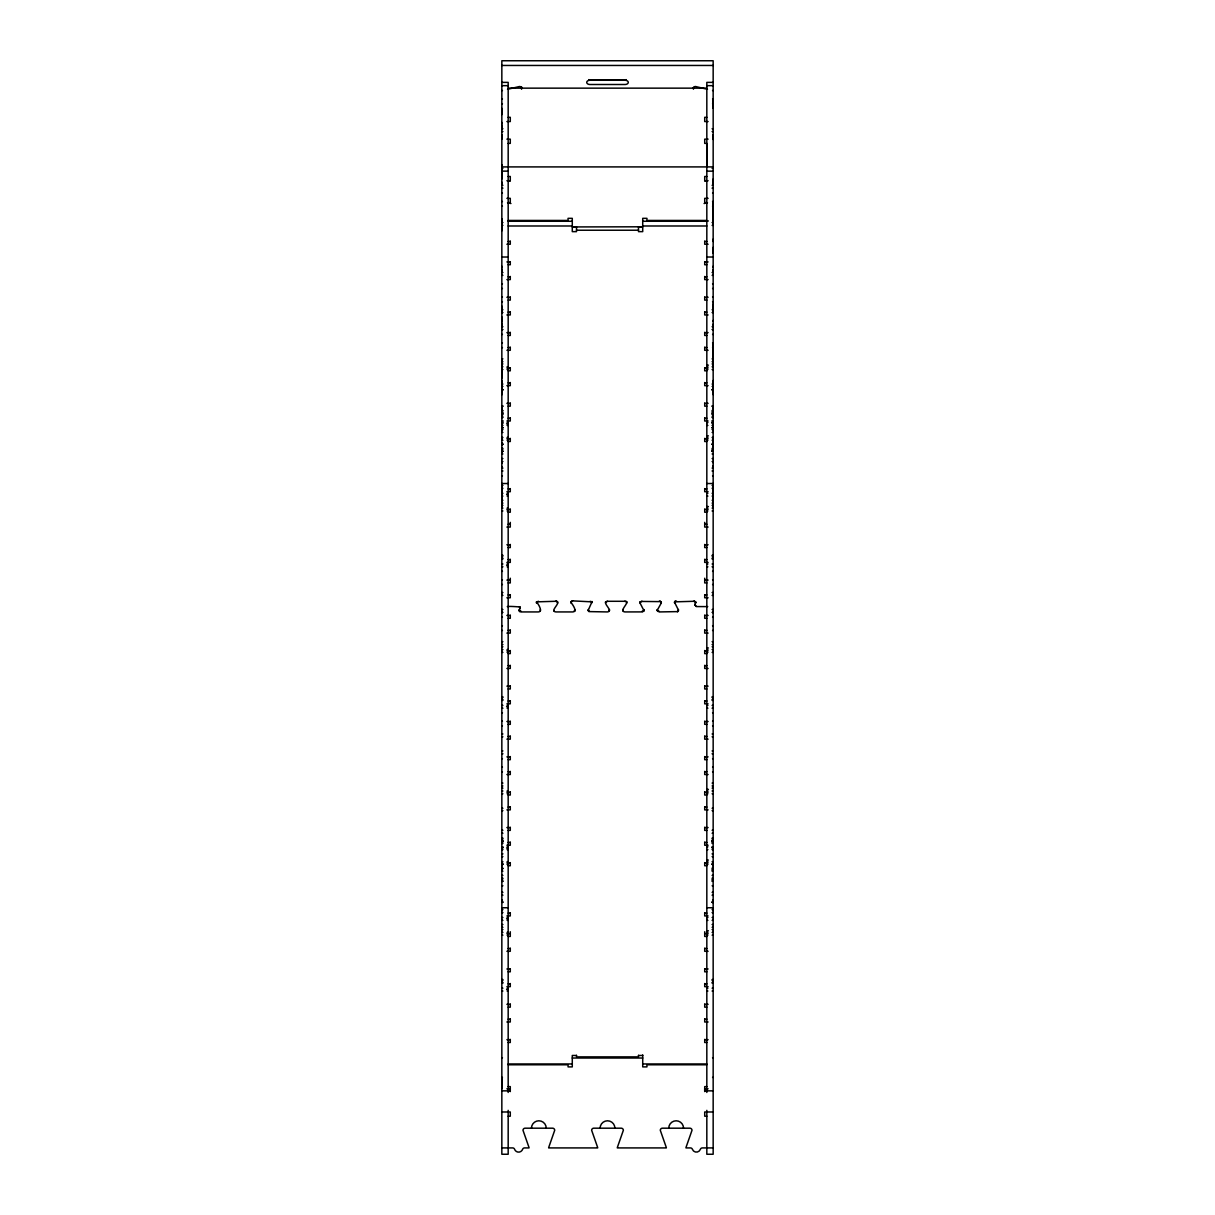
<?xml version="1.0" encoding="UTF-8"?>
<svg xmlns="http://www.w3.org/2000/svg" width="1215" height="1215" viewBox="0 0 1215 1215"><rect width="100%" height="100%" fill="white"/><g stroke="black" fill="none" stroke-linecap="round" stroke-linejoin="round"><path stroke-width="1.5" d="M501.841 390.243L501.841 388.77M501.841 387.889L501.841 380.356M501.841 384.35L501.841 382.664M501.841 362.055L501.841 360.491L501.841 378.169M501.841 321.99L501.841 316.887M501.841 307.851L501.841 306.286L501.841 313.349M501.841 267.786L501.841 266.222M501.841 220.659L501.841 219.08L501.841 230.865M501.841 171.163L501.841 168.019M501.841 166.44L501.841 164.876L501.841 179.015M501.841 124.021L501.841 122.457M501.841 1088.777L501.841 1077.371A2.111 2.111 0 0 1 502.433 1077.447M501.841 506.609L501.841 484.299A2.111 1.412 0 0 1 502.433 484.36M501.841 466.545L501.841 468.109L502.889 468.109M501.841 463.401L501.841 461.837M501.841 447.697L501.841 453.97L502.889 453.97M501.841 409.197L501.841 407.632M501.841 139.148L501.841 134.744M501.841 114.59L501.841 108.317M706.826 166.911L706.826 143.385L704.715 143.385L704.715 139.148L708.087 139.148M713.159 466.545L713.159 465.603M713.159 394.662L713.159 389.362L712.37 389.362M713.159 388.77L713.159 383.469M713.159 382.877L713.159 382.087M713.159 325.134L713.159 324.192M713.159 310.994L713.159 308.656M713.159 303.947L713.159 307.456M713.159 270.93L713.159 269.745M713.159 247.951L713.159 253.252L713.159 247.359M713.159 241.466L713.159 239.112M713.159 222.618L713.159 223.788L713.159 201.477A2.111 1.428 0.1 0 0 712.552 201.523M713.159 183.723L713.159 179.015M713.159 506.609L713.159 484.299A2.111 1.412 0 0 0 712.567 484.36M713.159 440.696L713.159 448.867M713.159 134.744L713.159 139.436M713.159 108.317L713.159 98.977A2.111 1.412 0 0 0 712.567 99.038M501.841 394.829L501.841 386.416L502.889 386.416M501.841 392.521L501.841 390.835M694.737 604.781L696.332 606.574L707.722 606.604M644.041 609.854L642.416 611.904L624.844 611.935C617.903 611.039 631.618 601.319 624.677 601.288L607.591 601.288C600.666 602.169 614.334 611.054 607.409 611.935L588.971 611.601L588.303 610.127L592.085 601.547L592.237 602.458M520.278 608.183C520.749 606.012 517.408 612.785 521.296 611.935L538.382 611.935C544.624 611.601 534.342 598.19 536.529 603.096M570.989 602.458C569.577 600.802 578.947 611.601 572.888 611.935L555.817 611.935C548.891 611.054 562.56 602.169 555.635 601.288L536.863 601.85L538.549 601.288M674.507 602.2L678.471 610.127L677.818 611.601L659.365 611.935L657.254 610.446M592.267 602.2L592.176 602.519M520.278 607.606L520.157 608.518L520.142 606.923M609.49 610.188L609.11 610.781M695.724 603.096L695.785 601.865L694.843 604.706M674.69 602.139L674.933 601.258L674.538 602.458M574.923 610.127L574.832 610.507M609.444 610.127L609.444 609.535M574.923 609.535L574.832 611.084L573.844 611.206M657.345 610.127L661.218 603.096L660.55 601.622L641.156 601.44L640.077 603.096L643.874 610.507M519.276 610.127L519.352 611.084M588.394 610.507L588.303 610.127M657.421 610.507L657.254 609.854M572.584 600.726L571.369 601.85L572.113 600.848L591.857 601.85L590.156 601.288M605.89 601.85L607.591 601.288M641.93 611.358L643.631 611.373M640.411 601.85L642.097 601.288M589.381 611.206L588.394 611.084L588.303 609.535M695.846 605.86L694.722 604.447M556.121 600.726L557.336 601.85M694.19 600.726L695.648 602.139L693.704 601.288L674.933 601.85M519.154 606.771C522.921 607.363 510.042 605.936 507.278 606.604M521.296 611.358L520.339 611.206M624.677 601.288L626.606 601.547M657.664 611.373L659.365 611.358M502.63 841.919L501.841 843.453L502.889 843.453M501.841 841.919L502.63 841.494L501.841 840.461L502.889 840.461M502.889 881.407L501.841 881.407L502.63 881.088L501.841 878.415L502.889 878.202M502.889 410.412L501.841 410.412L502.63 411.931M502.889 868.224L501.841 868.224L502.63 868.543L501.841 871.216L502.889 871.216M502.63 451.069L501.841 451.342L502.889 451.342M712.37 840.75L713.159 840.461L712.111 840.461M502.63 389.726L501.841 390L502.889 390M502.63 427.68L501.841 427.953L502.889 427.953M712.37 444.265L713.159 444.007L712.111 444.007M501.841 847.554L502.889 847.812M713.159 902.198L712.37 902.077L713.159 901.819M502.889 389.833L501.841 389.833L502.63 389.301M502.889 427.786L501.841 427.786L502.63 427.255M502.63 847.417L501.841 847.66L502.889 847.66M713.159 864.017L712.111 863.865M712.37 902.198L713.159 901.97L712.111 901.819M501.841 389.726L502.63 389.514M501.841 427.68L502.63 427.467M507.536 89.302L519.443 86.523A2.111 1.412 0 0 1 521.554 87.936M704.062 203.528L707.464 202.738M502.889 444.007L501.841 444.69L502.889 444.158M501.841 65.458L713.159 65.458M501.841 82.377L508.174 82.377L508.174 1092.467M713.159 82.377L706.826 82.377L706.826 1092.467M501.841 85.657L508.174 85.657M706.826 85.657L713.159 85.657M508.174 88.148L706.826 88.148M508.174 117.308L510.285 117.308L510.285 121.546L506.898 121.546M706.826 117.308L704.715 117.308L704.715 121.546L708.087 121.546M502.889 128.729L501.841 128.729L501.841 125.585M712.111 128.729L713.159 128.729M501.841 131.569L502.889 131.569M712.111 131.569L713.159 131.569M506.898 139.148L510.285 139.148L510.285 143.385L508.174 143.385M501.841 166.911L713.159 166.911M501.841 168.323L502.889 168.323M712.111 168.323L713.159 168.323M501.841 171.133L508.174 171.133M706.826 171.133L713.159 171.163M508.174 176.494L510.285 176.494L510.285 180.716L506.898 180.716M706.826 176.494L704.715 176.494L704.715 180.716L708.087 180.716M508.174 180.898L510.285 180.898M704.715 180.898L706.826 180.898M502.889 185.303L501.841 185.303L501.841 182.159M712.111 185.303L713.159 185.303M501.841 188.128L502.889 188.128M712.111 188.128L713.159 188.128M506.898 198.334L510.285 198.334L510.285 202.556L508.174 202.556M708.087 198.334L704.715 198.334L704.715 202.556L706.826 202.556M508.174 220.447L568.058 220.447L568.058 218.335L572.28 218.335L572.28 231.64L576.502 231.64L576.502 226.932L572.28 226.932L642.72 226.795L638.498 226.932L638.498 231.64L642.72 231.64L642.72 218.335L646.942 218.335L646.942 220.447L706.826 220.447M706.826 220.963L708.406 220.963M508.174 221.267L572.28 221.267M642.72 221.267L706.826 221.267M501.841 222.542L502.889 222.542M712.111 222.542L713.159 222.542M502.889 225.367L501.841 225.367L501.841 222.224M712.111 225.367L713.159 225.367M508.174 225.99L572.28 225.99M642.72 225.99L706.826 225.99M576.502 230.227L638.498 230.227M508.174 241.421L510.285 241.421M704.715 241.421L706.826 241.421M506.898 244.245L510.285 244.245L510.285 241.102M708.087 244.245L704.715 244.245L704.715 241.102M501.841 257.018L508.174 257.018M706.826 257.018L713.159 257.018M506.898 261.924L510.285 261.924M704.715 261.924L708.087 261.924M508.174 264.748L510.285 264.748L510.285 261.62M706.826 264.748L704.715 264.748L704.715 261.62M502.889 272.494L501.841 272.494L501.841 269.366M712.111 272.494L713.159 272.494M501.841 275.334L502.889 275.334M712.111 275.334L713.159 275.334M508.174 276.777L510.285 276.777M704.715 276.777L706.826 276.777M506.898 279.602L510.285 279.602L510.285 276.458M708.087 279.602L704.715 279.602L704.715 276.458M506.898 297.28L510.285 297.28M704.715 297.28L708.087 297.28M508.174 300.105L510.285 300.105L510.285 296.961M706.826 300.105L704.715 300.105L704.715 296.961M501.841 309.734L502.889 309.734M712.111 309.734L713.159 309.734M508.174 312.134L510.285 312.134M704.715 312.134L706.826 312.134M502.889 312.559L501.841 312.559L501.841 309.43M712.111 312.559L713.159 312.559M506.898 314.958L510.285 314.958L510.285 311.815M708.087 314.958L704.715 314.958L704.715 311.815M502.889 326.714L501.841 326.714L501.841 323.57M712.111 326.714L713.159 326.714M501.841 329.538L502.889 329.538M712.111 329.538L713.159 329.538M506.898 332.637L510.285 332.637M704.715 332.637L708.087 332.637M508.174 335.462L510.285 335.462L510.285 332.318M706.826 335.462L704.715 335.462L704.715 332.318M508.174 347.475L510.285 347.475M704.715 347.475L706.826 347.475M506.898 350.3L510.285 350.3L510.285 347.171M708.087 350.3L704.715 350.3L704.715 347.171M501.841 358.865L502.889 358.865M712.111 358.865L713.159 358.865M501.841 361.706L502.889 361.706M712.111 361.706L713.159 361.706L713.159 360.491M501.841 363.938L502.889 363.938M712.111 363.938L713.159 363.938L713.159 365.199L713.159 342.888A2.111 1.397 -0.1 0 0 712.567 342.964M706.826 365.153L708.406 365.153M502.889 366.733L501.841 366.778L501.841 363.634M507.111 366.733L508.174 366.733M706.826 366.733L707.889 366.733M712.111 366.778L713.159 366.733M506.898 367.978L510.285 367.978M704.715 367.978L708.087 367.978M501.841 369.557L502.889 369.557M507.111 369.557L508.174 369.557M706.826 369.557L707.889 369.557M712.111 369.557L713.159 369.557M508.174 370.818L510.285 370.818L510.285 367.674M706.826 370.818L704.715 370.818L704.715 367.674M508.174 382.831L510.285 382.831M704.715 382.831L706.826 382.831M501.841 384.062L502.889 384.062M712.111 384.062L713.159 384.062M506.898 385.656L510.285 385.656L510.285 382.512M708.087 385.656L704.715 385.656L704.715 382.512M712.111 386.416L713.159 386.416M713.159 389.514L712.111 389.833M712.111 390L713.159 390L712.37 389.726M506.898 403.334L510.285 403.334M704.715 403.334L708.087 403.334M501.841 406.068L502.889 406.068M712.111 406.053L713.159 406.053M501.841 406.205L502.889 406.205M508.174 406.159L510.285 406.159L510.285 403.016M706.826 406.159L704.715 406.159L704.715 403.016M712.111 406.205L713.159 406.205M712.111 410.412L713.159 410.716M501.841 410.716L502.63 410.716M712.37 411.095L713.159 411.095M712.37 411.505L713.159 411.505M712.37 411.931L713.159 411.931M501.841 412.371L502.63 412.371M712.37 412.371L713.159 412.371M501.841 412.766L502.63 412.766M712.37 412.766L713.159 412.766M501.841 413.115L502.889 413.389M713.159 413.115L712.111 413.389M501.841 413.905L502.889 413.905M712.111 413.905L713.159 413.905M501.841 414.725L502.889 414.725M712.111 414.725L713.159 414.725M501.841 416.745L502.889 416.745M712.111 416.745L713.159 416.745M501.841 417.565L502.889 417.565M712.111 417.565L713.159 417.565M508.174 418.188L510.285 418.188M704.715 418.188L706.826 418.188M502.889 420.603L501.841 420.876M712.111 420.603L713.159 420.876M506.898 421.013L510.285 421.013L510.285 417.869M708.087 421.013L704.715 421.013L704.715 417.869M501.841 421.225L502.63 421.225M712.37 421.225L713.159 421.225M501.841 421.635L502.63 421.635M712.37 421.635L713.159 421.635M501.841 422.061L502.63 422.061L501.841 423.579L502.889 423.579M712.37 422.061L713.159 422.061M712.37 422.501L713.159 422.501M501.841 422.577L502.889 422.577M507.111 422.577L508.174 422.577M706.826 422.577L707.889 422.577M712.111 422.577L713.159 422.577M712.37 422.911L713.159 422.911M713.159 423.276L712.111 423.579M506.594 423.838L508.174 423.838M501.841 425.417L502.889 425.417M507.111 425.417L508.174 425.417M706.826 425.417L707.889 425.417M712.111 425.417L713.159 425.417M712.37 427.27L713.159 427.316M713.159 427.558L712.111 427.786M712.111 427.953L713.159 427.953L712.37 427.68M501.841 429.578L502.889 429.578M712.111 429.578L713.159 429.578M501.841 432.403L502.889 432.403M712.111 432.403L713.159 432.403M706.826 435.866L708.406 435.866M501.841 437.43L502.889 437.43M507.111 437.43L508.174 437.43M706.826 437.43L707.889 437.43M712.111 437.43L713.159 437.43M506.898 438.691L510.285 438.691M704.715 438.691L708.087 438.691M501.841 440.255L502.889 440.255M507.111 440.255L508.174 440.255M706.826 440.255L707.889 440.255M712.111 440.255L713.159 440.255M508.174 441.516L510.285 441.516L510.285 438.372M706.826 441.516L704.715 441.516L704.715 438.372M712.111 444.158L713.159 444.386M501.841 444.675L502.63 444.629M712.37 444.629L713.159 444.675M502.889 448.365L501.841 448.669M712.111 448.365L713.159 448.669M501.841 449.049L502.63 449.049M712.37 449.049L713.159 449.049M501.841 449.459L502.63 449.459M712.37 449.459L713.159 449.459M501.841 449.884L502.889 451.145M712.37 449.884L713.159 449.884M712.37 450.325L713.159 450.325M712.37 450.719L713.159 450.719M712.111 451.145L713.159 451.069M712.111 451.342L713.159 451.342L712.37 451.069M712.111 453.97L713.159 453.97M501.841 458.556L502.889 458.556M712.111 458.556L713.159 458.556M501.841 461.533L502.889 461.533M712.111 461.518L713.159 461.518M712.111 468.109L713.159 468.109M501.841 470.949L502.889 470.949M712.111 470.949L713.159 470.949M501.841 483.524L508.174 483.524M706.826 483.524L713.159 483.524M501.841 485.438L502.889 485.438M712.111 485.438L713.159 485.438M501.841 488.263L502.889 488.263M712.111 488.263L713.159 488.263M508.174 488.886L510.285 488.886M704.715 488.886L706.826 488.886M506.898 491.711L510.285 491.711L510.285 488.582M708.087 491.711L704.715 491.711L704.715 488.582M501.841 493.29L502.889 493.29M507.111 493.29L508.174 493.29M706.826 493.29L707.889 493.29M712.111 493.29L713.159 493.29M506.594 494.551L508.174 494.551M501.841 496.115L502.889 496.115M507.111 496.115L508.174 496.115M706.826 496.115L707.889 496.115M712.111 496.115L713.159 496.115M501.841 500.276L502.889 500.276M712.111 500.276L713.159 500.276M501.841 503.116L502.889 503.116M712.111 503.116L713.159 503.116M501.841 505.349L502.889 505.349M712.111 505.349L713.159 505.349M706.826 506.564L708.406 506.564M501.841 508.189L502.889 508.128M507.111 508.128L508.174 508.128M706.826 508.128L707.889 508.128M712.111 508.128L713.159 508.189M506.898 509.389L510.285 509.389M704.715 509.389L708.087 509.389M501.841 510.968L502.889 510.968M507.111 510.968L508.174 510.968M706.826 510.968L707.889 510.968M712.111 510.968L713.159 510.968M508.174 512.214L510.285 512.214L510.285 509.085M706.826 512.214L704.715 512.214L704.715 509.085M508.174 524.242L510.285 524.242M704.715 524.242L706.826 524.242M506.898 527.067L510.285 527.067L510.285 522.359M708.087 527.067L704.715 527.067L704.715 522.359M506.898 544.745L510.285 544.745M704.715 544.745L708.087 544.745M508.174 547.57L510.285 547.57L510.285 544.426M706.826 547.57L704.715 547.57L704.715 544.426M501.841 555.316L502.889 555.316M712.111 555.316L713.159 555.316M501.841 556.136L502.889 556.136M712.111 556.136L713.159 556.136M501.841 558.141L502.889 558.141M712.111 558.141L713.159 558.141M501.841 558.961L502.889 558.961M712.111 558.961L713.159 558.961M508.174 559.599L510.285 559.599M704.715 559.599L706.826 559.599M506.898 562.423L510.285 562.423L510.285 559.28M708.087 562.423L704.715 562.423L704.715 559.28M501.841 563.988L502.889 563.988M507.111 563.988L508.174 563.988M706.826 563.988L707.889 563.988M712.111 563.988L713.159 563.988M506.594 565.248L508.174 565.248M501.841 566.813L502.889 566.813M507.111 566.813L508.174 566.813M706.826 566.813L707.889 566.813M712.111 566.813L713.159 566.813M506.898 580.102L510.285 580.102M704.715 580.102L708.087 580.102M508.174 582.927L510.285 582.927L510.285 578.219M706.826 582.927L704.715 582.927L704.715 578.219M501.841 592.556L502.889 592.556M712.111 592.556L713.159 592.556M508.174 594.94L510.285 594.94M704.715 594.94L706.826 594.94M501.841 595.38L502.889 595.38M712.111 595.38L713.159 595.38M506.898 597.78L510.285 597.78L510.285 594.636M708.087 597.78L704.715 597.78L704.715 594.636M501.841 609.52L502.889 609.52M712.111 609.52L713.159 609.52M501.841 612.36L502.889 612.36M712.111 612.36L713.159 612.36M506.898 615.443L510.285 615.443M704.715 615.443L708.087 615.443M508.174 618.283L510.285 618.283L510.285 615.139M706.826 618.283L704.715 618.283L704.715 615.139M508.174 630.296L510.285 630.296M704.715 630.296L706.826 630.296M506.898 633.121L510.285 633.121L510.285 629.978M708.087 633.121L704.715 633.121L704.715 629.978M501.841 641.687L502.889 641.687M712.111 641.687L713.159 641.687M501.841 644.527L502.889 644.527M712.111 644.527L713.159 644.527M501.841 646.76L502.889 646.76M712.111 646.76L713.159 646.76M706.826 647.975L708.406 647.975M501.841 649.539L502.889 649.585M507.111 649.539L508.174 649.539M706.826 649.539L707.889 649.539M712.111 649.539L713.159 649.585M506.898 650.8L510.285 650.8M704.715 650.8L708.087 650.8M501.841 652.379L502.889 652.379M507.111 652.379L508.174 652.379M706.826 652.379L707.889 652.379M712.111 652.379L713.159 652.379M508.174 653.624L510.285 653.624L510.285 650.496M706.826 653.624L704.715 653.624L704.715 650.496M508.174 665.653L510.285 665.653M704.715 665.653L706.826 665.653M506.898 668.478L510.285 668.478L510.285 665.334M708.087 668.478L704.715 668.478L704.715 665.334M506.898 686.156L510.285 686.156M704.715 686.156L708.087 686.156M508.174 688.981L510.285 688.981L510.285 685.837M706.826 688.981L704.715 688.981L704.715 685.837M501.841 696.727L502.889 696.727M712.111 696.727L713.159 696.727M501.841 697.547L502.889 697.547M712.111 697.547L713.159 697.547M501.841 699.551L502.889 699.551M712.111 699.551L713.159 699.551M501.841 700.372L502.889 700.372M712.111 700.372L713.159 700.372M508.174 701.009L510.285 701.009M704.715 701.009L706.826 701.009M506.898 703.834L510.285 703.834L510.285 700.691M708.087 703.834L704.715 703.834L704.715 700.691M501.841 705.399L502.889 705.399M507.111 705.399L508.174 705.399M706.826 705.399L707.889 705.399M712.111 705.399L713.159 705.399M506.594 706.659L508.174 706.659M501.841 708.224L502.889 708.224M507.111 708.224L508.174 708.224M706.826 708.224L707.889 708.224M712.111 708.224L713.159 708.224M506.898 721.513L510.285 721.513M704.715 721.513L708.087 721.513M508.174 724.337L510.285 724.337L510.285 721.194M706.826 724.337L704.715 724.337L704.715 721.194M501.841 733.966L502.889 733.966M712.111 733.966L713.159 733.966M508.174 736.351L510.285 736.351M704.715 736.351L706.826 736.351M501.841 736.791L502.889 736.791M712.111 736.791L713.159 736.791M506.898 739.176L510.285 739.176L510.285 736.047M708.087 739.176L704.715 739.176L704.715 736.047M501.841 750.931L502.889 750.931M712.111 750.931L713.159 750.931M501.841 753.756L502.889 753.756M712.111 753.756L713.159 753.756M506.898 756.854L510.285 756.854M704.715 756.854L708.087 756.854M508.174 759.694L510.285 759.694L510.285 756.55M706.826 759.694L704.715 759.694L704.715 756.55M508.174 771.707L510.285 771.707M704.715 771.707L706.826 771.707M506.898 774.532L510.285 774.532L510.285 771.388M708.087 774.532L704.715 774.532L704.715 771.388M501.841 783.098L502.889 783.098M712.111 783.098L713.159 783.098M501.841 785.923L502.889 785.923M712.111 785.923L713.159 785.923M501.841 788.171L502.889 788.171M712.111 788.171L713.159 788.171M706.826 789.385L708.406 789.385M501.841 790.95L502.889 790.995M507.111 790.95L508.174 790.95M706.826 790.95L707.889 790.95M712.111 790.995L713.159 790.95M506.898 792.21L510.285 792.21M704.715 792.21L708.087 792.21M501.841 793.775L502.889 793.775M507.111 793.775L508.174 793.775M706.826 793.775L707.889 793.775M712.111 793.775L713.159 793.775M508.174 795.035L510.285 795.035L510.285 791.891M706.826 795.035L704.715 795.035L704.715 791.891M508.174 807.064L510.285 807.064M704.715 807.064L706.826 807.064M501.841 808.294L502.889 808.294M712.111 808.294L713.159 808.294M506.898 809.889L510.285 809.889L510.285 806.745M708.087 809.889L704.715 809.889L704.715 806.745M501.841 810.648L502.889 810.648M712.111 810.648L713.159 810.648M506.898 827.567L510.285 827.567M704.715 827.567L708.087 827.567M501.841 830.27L502.889 830.27M712.111 830.285L713.159 830.285M508.174 830.392L510.285 830.392L510.285 827.248M706.826 830.392L704.715 830.392L704.715 827.248M501.841 833.262L502.889 833.262M712.111 833.262L713.159 833.262M501.841 838.137L502.889 838.137M712.111 838.137L713.159 838.137M501.841 838.957L502.889 838.957M712.111 838.957L713.159 838.957M501.841 840.75L502.889 840.962M712.111 840.962L713.159 840.75M712.37 841.099L713.159 841.099M712.37 841.494L713.159 841.494M501.841 841.782L502.889 841.782M712.111 841.782L713.159 841.919M508.174 842.405L510.285 842.405M704.715 842.405L706.826 842.405M712.37 842.36L713.159 842.36M712.37 842.77L713.159 842.77M713.159 843.134L712.111 843.453M506.898 845.245L510.285 845.245L510.285 842.101M708.087 845.245L704.715 845.245L704.715 842.101M501.841 846.809L502.889 846.809M507.111 846.809L508.174 846.809M706.826 846.809L707.889 846.809M712.111 846.809L713.159 846.809M501.841 847.113L502.63 847.144M712.37 847.144L713.159 847.189M712.111 847.812L713.159 847.554M712.111 847.66L713.159 847.66L712.37 847.417M506.594 848.07L508.174 848.07M502.889 849.634L501.841 849.634A2.111 1.412 0 0 0 502.433 849.406M507.111 849.634L508.174 849.634M706.826 849.634L707.889 849.634M712.111 849.634L713.159 849.634A2.111 1.412 0 0 1 712.567 849.406M501.841 853.811L502.889 853.811M712.111 853.811L713.159 853.811M501.841 856.636L502.889 856.636M712.111 856.636L713.159 856.636M706.826 860.083L708.406 860.083M501.841 861.663L502.889 861.663M507.111 861.663L508.174 861.663M706.826 861.663L707.889 861.663M712.111 861.663L713.159 861.663M506.898 862.923L510.285 862.923M704.715 862.923L708.087 862.923M502.889 863.865L501.841 864.017M501.841 864.245L502.889 864.017M712.111 864.017L713.159 864.123M501.841 864.336L502.889 864.488M507.111 864.488L508.174 864.488M706.826 864.488L707.889 864.488M712.111 864.488L713.159 864.336M501.841 864.533L502.63 864.564M712.37 864.564L713.159 864.533M508.174 865.748L510.285 865.748L510.285 862.604M706.826 865.748L704.715 865.748L704.715 862.604M712.111 868.224L713.159 868.543M501.841 868.543L502.63 868.543M712.37 868.907L713.159 868.907M712.37 869.317L713.159 869.317M712.37 869.758L713.159 869.758M712.37 870.183L713.159 870.183M712.37 870.578L713.159 870.578M713.159 870.927L712.111 871.216M501.841 875.377L502.889 875.377M712.111 875.377L713.159 875.377M712.111 878.202L713.159 878.703M501.841 878.703L502.63 878.703M712.37 879.053L713.159 879.053M712.37 879.447L713.159 879.447M501.841 879.873L502.63 879.873M712.37 879.873L713.159 879.873M712.37 880.313L713.159 880.313M712.37 880.723L713.159 880.723M501.841 881.088L502.63 881.088M713.159 881.088L712.111 881.407M501.841 885.614L502.889 885.75M712.111 885.765L713.159 885.614M501.841 892.342L502.889 892.342M712.111 892.342L713.159 892.342M501.841 895.166L502.889 895.166M712.111 895.166L713.159 895.166M502.889 901.819L501.841 901.97L502.63 902.517M712.37 902.289L713.159 902.38M712.37 902.517L713.159 902.487M501.841 907.757L508.174 907.757M706.826 907.757L713.159 907.757M501.841 909.655L502.889 909.655M712.111 909.655L713.159 909.655M501.841 912.495L502.889 912.495M712.111 912.495L713.159 912.495M508.174 913.118L510.285 913.118M704.715 913.118L706.826 913.118M506.898 915.943L510.285 915.943L510.285 912.799M708.087 915.943L704.715 915.943L704.715 912.799M501.841 917.507L502.889 917.507M507.111 917.507L508.174 917.507M706.826 917.507L707.889 917.507M712.111 917.507L713.159 917.507M506.594 918.768L508.174 918.768M501.841 920.347L502.889 920.347M507.111 920.347L508.174 920.347M706.826 920.347L707.889 920.347M712.111 920.347L713.159 920.347M501.841 924.509L502.889 924.509M712.111 924.509L713.159 924.509M501.841 927.334L502.889 927.334M712.111 927.334L713.159 927.334M501.841 929.581L502.889 929.581M712.111 929.581L713.159 929.581M706.826 930.796L708.406 930.796M501.841 932.406L502.889 932.361M507.111 932.361L508.174 932.361M706.826 932.361L707.889 932.361M712.111 932.406L713.159 932.361M506.898 933.621L510.285 933.621M704.715 933.621L708.087 933.621M501.841 935.186L502.889 935.186M507.111 935.186L508.174 935.186M706.826 935.186L707.889 935.186M712.111 935.186L713.159 935.186M508.174 936.446L510.285 936.446L510.285 931.738M706.826 936.446L704.715 936.446L704.715 931.738M508.174 948.475L510.285 948.475M704.715 948.475L706.826 948.475M506.898 951.299L510.285 951.299L510.285 948.156M708.087 951.299L704.715 951.299L704.715 948.156M506.898 968.978L510.285 968.978M704.715 968.978L708.087 968.978M508.174 971.803L510.285 971.803L510.285 968.659M706.826 971.803L704.715 971.803L704.715 968.659M501.841 979.548L502.889 979.548M712.111 979.548L713.159 979.548M501.841 980.368L502.889 980.368M712.111 980.368L713.159 980.368M501.841 982.373L502.889 982.373M712.111 982.373L713.159 982.373M501.841 983.193L502.889 983.193M712.111 983.193L713.159 983.193M508.174 983.816L510.285 983.816M704.715 983.816L706.826 983.816M506.898 986.656L510.285 986.656L510.285 983.512M708.087 986.656L704.715 986.656L704.715 983.512M501.841 988.22L502.889 988.22M507.111 988.22L508.174 988.22M706.826 988.22L707.889 988.22M712.111 988.22L713.159 988.22M506.594 989.481L508.174 989.481M501.841 991.045L502.889 991.045M507.111 991.045L508.174 991.045M706.826 991.045L707.889 991.045M712.111 991.045L713.159 991.045M506.898 1004.319L510.285 1004.319M704.715 1004.319L708.087 1004.319M508.174 1007.159L510.285 1007.159L510.285 1004.015M706.826 1007.159L704.715 1007.159L704.715 1004.015M508.174 1019.172L510.285 1019.172M704.715 1019.172L706.826 1019.172M506.898 1021.997L510.285 1021.997L510.285 1018.853M708.087 1021.997L704.715 1021.997L704.715 1018.853M506.898 1039.676L510.285 1039.676M704.715 1039.676L708.087 1039.676M508.174 1042.5L510.285 1042.5L510.285 1039.372M706.826 1042.5L704.715 1042.5L704.715 1039.372M576.502 1055.471L572.28 1055.471L572.28 1066.891L568.058 1066.891L568.058 1064.78L508.174 1064.78M638.498 1055.471L642.72 1055.471M572.28 1058.022L642.72 1058.022M508.174 1063.96L572.28 1063.96M642.72 1063.96L706.826 1063.96M706.826 1064.78L646.942 1064.78L646.942 1066.891L642.72 1066.891L642.72 1054.924M508.174 1086.62L510.285 1086.62L510.285 1091.586M706.826 1086.62L704.715 1086.62L704.715 1090.857L713.159 1090.857M506.898 1088.777L510.285 1088.777M708.087 1088.777L704.715 1088.777L704.715 1091.586M501.841 1090.857L510.285 1090.857M501.841 1111.983L510.285 1111.983L510.285 1116.205L508.174 1116.205M713.159 1111.983L704.715 1111.983L704.715 1116.205L706.826 1116.205M501.841 1147.917L512.624 1147.917A2.111 2.111 0 0 1 514.325 1148.767L515.221 1150.438A4.222 4.222 0 0 0 521.994 1150.438L522.89 1148.767A2.111 2.111 0 0 1 524.591 1147.917L529.041 1147.917A2.111 2.111 0 0 0 528.95 1147.309L522.997 1130.299A2.111 2.111 0 0 1 525.108 1128.188L552.582 1128.188A2.111 2.111 0 0 1 554.708 1130.299L548.755 1147.309A2.111 2.111 0 0 0 548.664 1147.917L597.689 1147.917A2.111 2.111 0 0 0 597.598 1147.309L591.644 1130.299A2.111 2.111 0 0 1 593.77 1128.188L621.23 1128.188A2.111 2.111 0 0 1 623.356 1130.299L617.402 1147.309A2.111 2.111 0 0 0 617.311 1147.917L666.336 1147.917A2.111 2.111 0 0 0 666.245 1147.309L660.292 1130.299A2.111 2.111 0 0 1 662.418 1128.188L689.877 1128.188A2.111 2.111 0 0 1 692.003 1130.299L686.05 1147.309A2.111 2.111 0 0 0 685.959 1147.917L690.409 1147.917A2.111 2.111 0 0 1 692.413 1149.314A4.222 4.222 0 0 0 700.372 1149.314A2.111 2.111 0 0 1 702.376 1147.917L713.159 1147.917M707.464 89.302L695.557 86.523A2.111 1.412 0 0 0 693.446 87.936M507.536 202.738L510.938 203.528M501.841 902.077L502.63 902.289M501.841 901.819L502.63 902.077M553.873 610.507L553.736 610.765M661.127 602.139L660.884 601.85M640.001 602.2L640.168 602.139M713.159 219.08L713.159 220.264M713.159 266.222L713.159 267.391M713.159 320.426L713.159 321.368M713.159 380.523L713.159 381.313M713.159 392.308L713.159 393.478M713.159 407.632L713.159 408.802M713.159 461.837L713.159 462.778M706.826 1110.343L706.826 1154.25L713.159 1154.25L713.159 60.75L501.841 60.75L501.841 1154.25L508.174 1154.25L508.174 1110.343M693.446 87.465L693.446 89.227M678.471 609.535L678.38 611.084M677.818 611.024L677.393 611.783M676.618 601.288L675.677 600.848M674.69 601.547L674.598 603.096M660.14 600.848L659.183 601.288M657.345 609.535L657.421 611.084M643.95 609.535L643.874 611.084M640.077 603.096L640.016 601.865M638.498 1055.319L638.498 1056.883L576.502 1056.883L576.502 1055.319M626.758 601.865L626.697 603.096M622.824 609.535L622.763 610.765M605.51 601.865L605.556 603.096M571.126 601.547L571.05 603.096M557.579 601.547L557.655 603.096M540.402 609.535L540.462 610.765M521.554 86.751L521.554 89.227M519.929 611.024L519.595 611.373M519.276 609.535L519.215 610.765M531.456 1128.188A7.396 7.396 0 0 1 538.853 1120.792A7.396 7.396 0 0 1 546.249 1128.188M600.104 1128.188A7.396 7.396 0 0 1 607.5 1120.792A7.396 7.396 0 0 1 614.896 1128.188M668.751 1128.188A7.396 7.396 0 0 1 676.148 1120.792A7.396 7.396 0 0 1 683.544 1128.188M501.841 771.829A2.111 1.412 0.1 0 1 502.433 771.889M501.841 767.105A2.111 1.412 0 0 1 502.433 767.166M712.567 767.166A2.111 1.412 0 0 1 713.159 767.105M712.567 771.874A2.111 1.412 0 0 1 713.159 771.829M713.159 758.707A2.111 1.412 0 0 1 712.567 758.646M713.159 753.983A2.111 1.412 0 0 1 712.567 753.923M712.567 725.947A2.111 1.412 0 0 1 713.159 725.887M712.567 721.239A2.111 1.412 0 0 1 713.159 721.178M713.159 712.765A2.111 1.412 0 0 1 712.567 712.704M713.159 708.056A2.111 1.412 0 0 1 712.567 707.996M502.433 707.996A2.111 1.412 0 0 1 501.841 708.056M502.433 712.704A2.111 1.412 0 0 1 501.841 712.765M501.841 725.887A2.111 1.412 0 0 1 502.433 725.947M501.841 721.178A2.111 1.412 0 0 1 502.433 721.239M502.433 758.646A2.111 1.412 0 0 1 501.841 758.692M502.433 753.923A2.111 1.412 0 0 1 501.841 753.983M501.841 913.24A2.111 1.412 0 0 1 502.433 913.3M501.841 908.516A2.111 1.412 0 0 1 502.433 908.577M712.567 908.577A2.111 1.412 0 0 1 713.159 908.516M712.567 913.3A2.111 1.412 0 0 1 713.159 913.24M713.159 900.102A2.111 1.412 0 0 1 712.567 900.042M713.159 895.394A2.111 1.412 0 0 1 712.567 895.333M712.567 867.358A2.111 1.412 0 0 1 713.159 867.297M712.567 862.65A2.111 1.412 0 0 1 713.159 862.589M713.159 854.175A2.111 1.412 0 0 1 712.567 854.115M502.433 854.115A2.111 1.412 0 0 1 501.841 854.175M501.841 867.297A2.111 1.412 0 0 1 502.433 867.358M501.841 862.589A2.111 1.412 0 0 1 502.433 862.65M502.433 900.042A2.111 1.412 0 0 1 501.841 900.102M502.433 895.333A2.111 1.412 0 0 1 501.841 895.394M501.841 630.418A2.111 1.412 0 0 1 502.433 630.479M501.841 625.71A2.111 1.412 0 0 1 502.433 625.771M712.567 625.755A2.111 1.412 0 0 1 713.159 625.695M712.567 630.479A2.111 1.412 0 0 1 713.159 630.418M713.159 617.296A2.111 1.412 0 0 1 712.567 617.235M713.159 612.573A2.111 1.412 0 0 1 712.567 612.527M712.567 584.537A2.111 1.412 0 0 1 713.159 584.491M712.567 579.828A2.111 1.412 0 0 1 713.159 579.768M713.159 571.354A2.111 1.412 0 0 1 712.567 571.293M713.159 566.646A2.111 1.412 0 0 1 712.567 566.585M502.433 566.585A2.111 1.412 0 0 1 501.841 566.646M502.448 571.293A2.111 1.428 0 0 1 501.841 571.354M501.841 584.476A2.111 1.412 0 0 1 502.433 584.537M501.841 579.768A2.111 1.412 0 0 1 502.433 579.828M502.433 617.22A2.111 1.412 0 0 1 501.841 617.281M502.433 612.512A2.111 1.412 0 0 1 501.841 612.573M501.841 347.581A2.111 1.428 -0.2 0 1 502.448 347.642M501.841 342.888A2.111 1.412 0 0 1 502.433 342.949M712.567 347.657A2.111 1.412 0 0 1 713.159 347.596M713.159 334.459A2.111 1.397 0.2 0 1 712.567 334.398M713.159 329.766A2.111 1.428 -0.1 0 1 712.552 329.705M712.552 301.715A2.111 1.412 0 0 1 713.159 301.654M712.567 297.007A2.111 1.412 0 0 1 713.159 296.961M713.159 288.532A2.111 1.412 0 0 1 712.567 288.471M713.159 283.809A2.111 1.397 0.2 0 1 712.567 283.748M502.433 283.763A2.111 1.412 0 0 1 501.841 283.824M502.433 288.471A2.111 1.412 0 0 1 501.841 288.532M501.841 301.669A2.111 1.412 0 0 1 502.433 301.73M501.841 296.946A2.111 1.428 -0.1 0 1 502.448 297.007M502.433 334.414A2.111 1.412 0 0 1 501.841 334.474M502.433 329.69A2.111 1.397 0 0 1 501.841 329.751M502.448 85.794A2.111 1.412 0 0 1 501.841 85.855M502.433 90.502A2.111 1.412 0 0 1 501.841 90.563M501.841 103.685A2.111 1.412 0 0 1 502.433 103.746M501.841 98.977A2.111 1.412 0 0 1 502.433 99.038M502.433 193.003A2.111 1.412 0 0 1 501.841 193.064M502.433 188.295A2.111 1.412 0 0 1 501.841 188.355M501.841 206.185A2.111 1.412 0 0 1 502.433 206.246M501.841 201.477A2.111 1.412 0 0 1 502.433 201.538M712.567 206.246A2.111 1.412 0 0 1 713.159 206.185M713.159 193.064A2.111 1.412 0 0 1 712.567 193.003M713.159 188.355A2.111 1.412 0 0 1 712.552 188.295M712.567 103.746A2.111 1.412 0 0 1 713.159 103.7M713.159 90.563A2.111 1.428 -0.1 0 1 712.552 90.502M713.159 85.84A2.111 1.412 0 0 1 712.567 85.794M626.272 79.643A3.174 2.126 0 0 1 625.118 79.795L589.882 79.795A3.174 2.126 0 0 1 588.728 79.643M501.841 489.007A2.111 1.428 -0.1 0 1 502.448 489.068M712.567 489.068A2.111 1.412 0 0 1 713.159 489.007M713.159 475.885A2.111 1.412 0 0 1 712.567 475.824M713.159 471.162A2.111 1.412 0.1 0 1 712.567 471.101M712.567 443.126A2.111 1.412 0 0 1 713.159 443.065M712.567 438.418A2.111 1.412 0 0 1 713.159 438.357M713.159 429.943A2.111 1.412 0 0 1 712.567 429.882M713.159 425.235A2.111 1.428 -0.1 0 1 712.567 425.174M502.448 425.189A2.111 1.428 0.1 0 1 501.841 425.25M502.433 429.882A2.111 1.412 0 0 1 501.841 429.943M501.841 443.08A2.111 1.412 0.1 0 1 502.433 443.141M501.841 438.372A2.111 1.412 0.1 0 1 502.433 438.418M502.433 475.824A2.111 1.412 0 0 1 501.841 475.885M502.433 471.116A2.111 1.412 0 0 1 501.841 471.177M712.567 1077.447A2.111 2.111 0 0 1 713.159 1077.371M713.159 1057.749A2.111 2.111 0 0 1 712.567 1057.658M502.433 1057.658A2.111 2.111 0 0 1 501.841 1057.749M661.294 602.2L661.218 603.096L661.294 602.2M625.118 80.266L589.882 80.266A3.174 2.126 0 0 0 586.724 82.377A3.174 2.126 0 0 0 589.882 84.503L625.118 84.503A3.174 2.126 0 0 0 628.277 82.377A3.174 2.126 0 0 0 625.118 80.266"/></g></svg>
